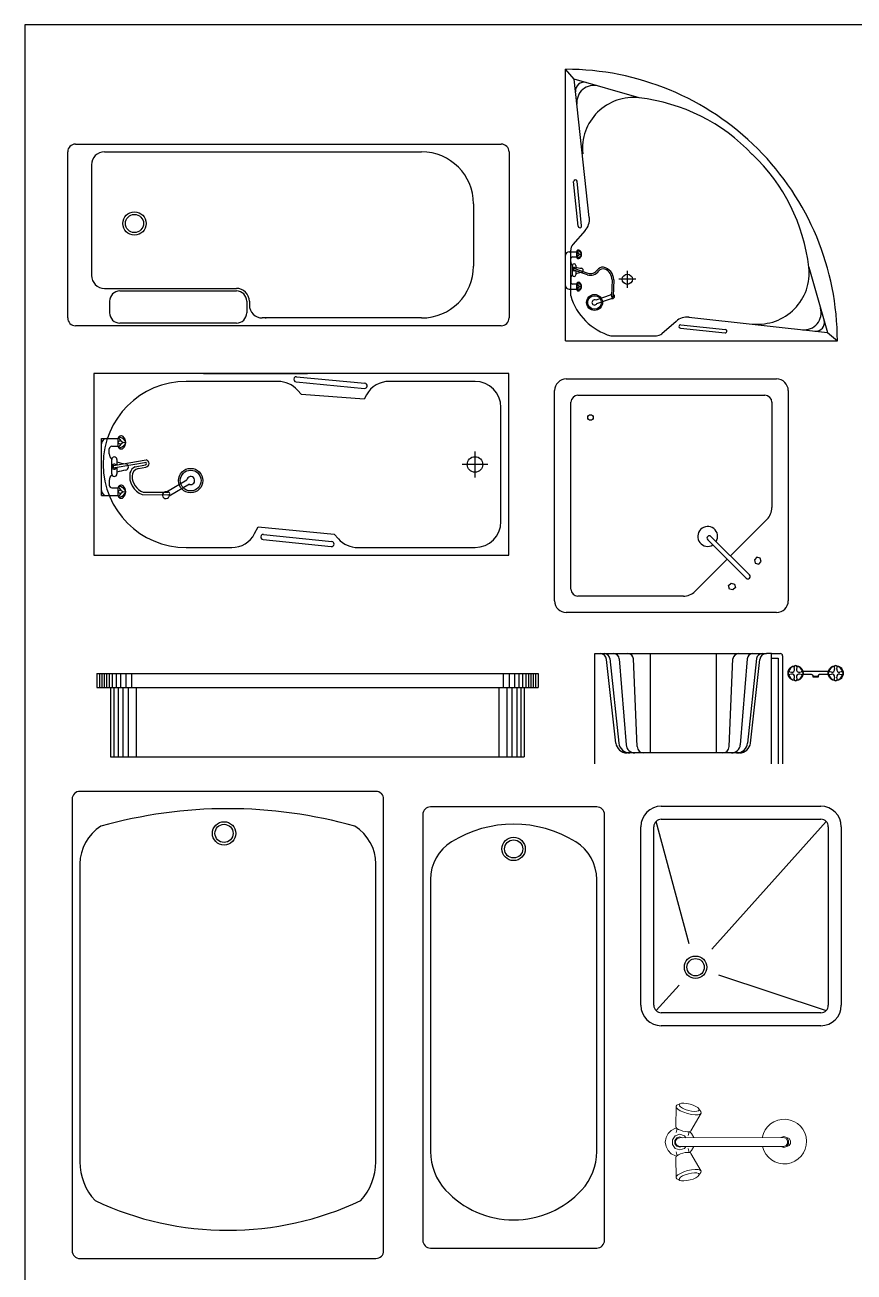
# Model space of a CAD drawing. Header units: millimetres. Extents: x 577 to 2337, y 236 to 943.
# Drawn here: x 778.76 to 781.954, y 706.871 to 711.677 of the extents above; entities that cross this region are included whole.
import ezdxf

# ---------------------------------------------------------------- set-up
doc = ezdxf.new("R2010")
doc.units = ezdxf.units.MM
doc.header["$LTSCALE"] = 0.01
doc.layers.add('06-Furn', color=4, linetype='Continuous')

# ---------------------------------------------------------------- blocks, each defined once
blk = doc.blocks.new('II')
at = {"layer": '06-Furn', "color": 142}
for p, q in [((734.1183, 652.7532), (735.1651, 652.7532)), ((734.1183, 652.7532), (734.1183, 651.7064)), ((734.2918, 652.7336), (734.4677, 652.7336)), ((734.5436, 652.6778), (734.4892, 652.7255)), ((734.5935, 652.662), (735.1271, 652.7206)), ((735.055, 652.4697), (735.1271, 652.7206)), ((735.1271, 652.7206), (735.1651, 652.7532)), ((734.1379, 652.5797), (734.1379, 652.4039)), ((734.1937, 652.3279), (734.146, 652.3823)), ((734.2096, 652.2781), (734.1509, 651.7445)), ((734.4019, 651.8165), (734.1509, 651.7445)), ((734.1509, 651.7445), (734.1183, 651.7064))]:
    blk.add_line(p, q, dxfattribs=at)
at = {"layer": '06-Furn', "color": 8}
for p, q in [((734.3179, 652.7532), (734.4619, 652.7532)), ((734.3179, 652.7401), (734.3179, 652.7117)), ((734.3376, 652.7271), (734.3376, 652.7117)), ((734.3581, 652.7336), (734.3441, 652.7336)), ((734.3726, 652.7274), (734.4089, 652.7274)), ((734.392, 652.7231), (734.3736, 652.67)), ((734.3969, 652.7188), (734.3798, 652.6679)), ((734.4234, 652.7336), (734.4357, 652.7336)), ((734.4422, 652.7271), (734.4422, 652.7117)), ((734.4619, 652.7401), (734.4619, 652.7117)), ((734.5604, 652.7046), (734.7321, 652.7224)), ((734.3365, 652.7117), (734.319, 652.7117)), ((734.3893, 652.7144), (734.3726, 652.7144)), ((734.4089, 652.7144), (734.3954, 652.7144)), ((734.4608, 652.7117), (734.4433, 652.7117)), ((734.5617, 652.6916), (734.7335, 652.7093)), ((734.2627, 652.6327), (734.2821, 652.577)), ((734.2945, 652.5813), (734.275, 652.637)), ((734.354, 652.5746), (734.2915, 652.5768)), ((734.354, 652.5681), (734.2913, 652.5702)), ((734.3558, 652.483), (734.3558, 652.5484)), ((734.3885, 652.5157), (734.3231, 652.5157)), ((734.167, 652.3112), (734.1492, 652.1394)), ((734.18, 652.3098), (734.1622, 652.138))]:
    blk.add_line(p, q, dxfattribs=at)
for centre, radius in [((734.2664, 652.642), 0.0308), ((734.2664, 652.642), 0.0262), ((734.3558, 652.5157), 0.0196)]:
    blk.add_circle(centre, radius, dxfattribs=at)
at = {"layer": '06-Furn', "color": 142}
for centre, radius, start, end in [((734.3558, 652.5157), 0.2271, 106.3661, 135), ((734.4677, 652.7009), 0.0327, 48.7737, 90), ((734.1175, 652.754), 1.0476, 315, 359.9577), ((734.3558, 652.5157), 0.2271, 135, 163.6339), ((734.5867, 652.727), 0.0654, 228.7737, 275.9101), ((734.86, 652.4922), 0.1963, 353.405, 95.9101), ((734.3474, 652.5515), 0.7123, 313.4415, 353.405), ((734.1707, 652.4039), 0.0327, 180, 221.2263), ((734.1445, 652.2848), 0.0654, 354.0899, 41.2263), ((734.1175, 652.754), 1.0476, 270.0423, 315), ((734.3793, 652.0115), 0.1963, 174.0899, 276.595), ((734.3201, 652.5241), 0.7123, 276.595, 316.5585)]:
    blk.add_arc(centre, radius, start, end, dxfattribs=at)
at = {"layer": '06-Furn', "color": 8}
for centre, radius, start, end in [((734.331, 652.7401), 0.0131, 90, 180), ((734.3441, 652.7271), 0.00654, 90, 180), ((734.3581, 652.714), 0.0196, 43.3739, 90), ((734.3726, 652.7209), 0.00654, 90, 270), ((734.3946, 652.7208), 0.00654, 57.6431, 221.9994), ((734.3944, 652.721), 0.00327, 319.5089, 139.5089), ((734.3946, 652.7208), 0.00654, 277.3008, 57.6431), ((734.4089, 652.7209), 0.00654, 270, 90), ((734.4234, 652.714), 0.0196, 90, 136.6261), ((734.4357, 652.7271), 0.00654, 0, 90), ((734.4488, 652.7401), 0.0131, 0, 90), ((734.7328, 652.7158), 0.00654, 275.9101, 95.9101), ((734.319, 652.7038), 0.00785, 90, 221.8103), ((734.3278, 652.7117), 0.0196, 221.8103, 318.1897), ((734.3338, 652.7107), 0.0196, 181.9191, 239.0007), ((734.3098, 652.6927), 0.0179, 4.0974, 75.7336), ((734.3278, 652.7006), 0.00785, 239.0007, 300.9993), ((734.3321, 652.7047), 0.00827, 121.8588, 186.4613), ((734.3439, 652.694), 0.0163, 99.2368, 179.9652), ((734.3249, 652.7059), 0.00649, 343.9995, 63.8469), ((734.3217, 652.7107), 0.0196, 300.9993, 358.0809), ((734.3365, 652.7038), 0.00785, 318.1897, 90), ((734.2502, 652.675), 0.1327, 7.5688, 17.242), ((734.3899, 652.6937), 0.00827, 188.3279, 351.6721), ((734.5296, 652.675), 0.1327, 162.758, 172.4312), ((734.4433, 652.7038), 0.00785, 90, 221.8103), ((734.4521, 652.7117), 0.0196, 221.8103, 318.1897), ((734.4341, 652.6927), 0.0179, 4.0974, 75.7336), ((734.4581, 652.7107), 0.0196, 181.9191, 239.0007), ((734.4521, 652.7006), 0.00785, 239.0007, 300.9993), ((734.4564, 652.7047), 0.00827, 121.8588, 186.4613), ((734.4682, 652.694), 0.0163, 99.2368, 179.9652), ((734.4492, 652.7059), 0.00649, 343.9995, 63.8469), ((734.446, 652.7107), 0.0196, 300.9993, 358.0809), ((734.4608, 652.7038), 0.00785, 318.1897, 90), ((734.561, 652.6981), 0.00654, 95.9101, 275.9101), ((735.0373, 652.6449), 0.0654, 343.9775, 96.2769), ((735.0822, 652.6828), 0.0327, 343.9775, 96.2769), ((734.2664, 652.642), 0.01, 330.0205, 248.4339), ((734.4108, 652.6575), 0.0393, 161.4277, 234.3602), ((734.4108, 652.6575), 0.0327, 161.4277, 234.3602), ((734.3765, 652.6096), 0.0196, 337.9185, 58.6466), ((734.3765, 652.6096), 0.0262, 356.0768, 54.3602), ((734.2902, 652.5736), 0.00884, 156.94, 336.6375), ((734.2902, 652.5736), 0.00346, 68.7651, 287.2377), ((734.2902, 652.5736), 0.00884, 19.7102, 61.5144), ((734.3541, 652.6176), 0.0495, 269.9715, 348.6411), ((734.3537, 652.6189), 0.0443, 270.4303, 337.9185), ((734.1735, 652.3105), 0.00654, 354.0899, 174.0899), ((734.1557, 652.1387), 0.00654, 174.0899, 354.0899), ((734.2266, 651.8343), 0.0654, 173.7231, 286.0225), ((734.1887, 651.7894), 0.0327, 173.7231, 286.0225)]:
    blk.add_arc(centre, radius, start, end, dxfattribs=at)
blk = doc.blocks.new('HH')
at = {"layer": '06-Furn', "color": 142}
for p, q in [((735.1433, 653.8213), (733.4433, 653.8213)), ((733.4433, 653.8213), (733.4433, 653.0765)), ((733.8925, 653.8213), (734.3181, 653.8213)), ((735.1433, 653.0765), (735.1433, 653.8213)), ((734.1984, 653.7894), (733.8216, 653.7894)), ((734.2944, 653.7351), (734.2779, 653.7537)), ((735.005, 653.7894), (734.6532, 653.7894)), ((734.5503, 653.7169), (734.2944, 653.7351)), ((734.5603, 653.7348), (734.5503, 653.7169)), ((735.1114, 653.2148), (735.1114, 653.683)), ((734.102, 653.1654), (734.1166, 653.1931)), ((734.1166, 653.1931), (734.4285, 653.1628)), ((734.4285, 653.1628), (734.4452, 653.1441)), ((733.8216, 653.1085), (734.0078, 653.1085)), ((734.5246, 653.1085), (735.005, 653.1085)), ((733.4433, 653.0765), (735.1433, 653.0765))]:
    blk.add_line(p, q, dxfattribs=at)
at = {"layer": '06-Furn', "color": 8}
for p, q in [((734.2741, 653.8085), (734.5537, 653.782)), ((734.2721, 653.7873), (734.5517, 653.7608)), ((733.4743, 653.5553), (733.4956, 653.5553)), ((733.4743, 653.3212), (733.4743, 653.5553)), ((733.4956, 653.5553), (733.5418, 653.5553)), ((733.5418, 653.5536), (733.5418, 653.5251)), ((733.5062, 653.4928), (733.5062, 653.5127)), ((733.5168, 653.5234), (733.5418, 653.5234)), ((735.005, 653.3957), (735.005, 653.5021)), ((733.5162, 653.4101), (733.5162, 653.4692)), ((733.5241, 653.445), (733.6573, 653.4676)), ((733.5297, 653.4359), (733.659, 653.4579)), ((733.5375, 653.4692), (733.5375, 653.4472)), ((733.6126, 653.4396), (733.6547, 653.4476)), ((733.6259, 653.433), (733.6564, 653.4384)), ((735.0582, 653.4489), (734.9518, 653.4489)), ((733.5375, 653.4372), (733.5375, 653.4101)), ((733.5062, 653.3838), (733.5062, 653.3638)), ((733.5168, 653.3532), (733.5418, 653.3532)), ((733.5418, 653.3515), (733.5418, 653.3229)), ((733.6452, 653.3352), (733.7469, 653.335)), ((733.7412, 653.3373), (733.8239, 653.3858)), ((733.8347, 653.3675), (733.752, 653.319)), ((733.4743, 653.3212), (733.4956, 653.3212)), ((733.4956, 653.3212), (733.5418, 653.3212)), ((733.6412, 653.3254), (733.7468, 653.3244)), ((734.1363, 653.1412), (734.4156, 653.1123)), ((734.1385, 653.1624), (734.4178, 653.1335))]:
    blk.add_line(p, q, dxfattribs=at)
for centre, radius in [((735.005, 653.4489), 0.0319), ((733.8399, 653.3829), 0.05), ((733.8399, 653.3829), 0.0426)]:
    blk.add_circle(centre, radius, dxfattribs=at)
for centre, radius, start, end in [((734.2731, 653.7979), 0.0106, 84.5751, 264.5751), ((734.5527, 653.7714), 0.0106, 264.5751, 84.5751), ((733.4956, 653.534), 0.0213, 90, 180), ((733.5546, 653.5536), 0.0128, 48.1897, 180), ((733.5513, 653.5347), 0.0105, 73.9995, 153.8469), ((733.5706, 653.5656), 0.0265, 189.2368, 269.9652), ((733.5434, 653.5295), 0.0319, 30.9993, 88.0809), ((733.5418, 653.5393), 0.0319, 311.8103, 48.1897), ((733.5598, 653.5393), 0.0128, 329.0007, 30.9993), ((733.5168, 653.5127), 0.0106, 90, 180), ((733.5381, 653.4928), 0.0319, 180, 226.6261), ((733.5532, 653.5464), 0.0134, 211.8588, 276.4613), ((733.5546, 653.5251), 0.0128, 180, 311.8103), ((733.5726, 653.5101), 0.0291, 94.0974, 165.7336), ((733.5434, 653.5492), 0.0319, 271.9191, 329.0007), ((733.5268, 653.4692), 0.0106, 0, 180), ((733.527, 653.4402), 0.0106, 39.0816, 203.4379), ((733.5269, 653.4404), 0.00532, 121.5722, 301.5722), ((733.6015, 653.6654), 0.2158, 252.758, 262.4312), ((733.5711, 653.4382), 0.0134, 278.3279, 81.6721), ((733.6316, 653.4015), 0.0426, 116.475, 162.7703), ((733.6537, 653.4529), 0.00532, 280.7666, 76.2155), ((733.6549, 653.4531), 0.0147, 275.8135, 80.7894), ((733.5381, 653.3838), 0.0319, 133.3739, 180), ((733.5268, 653.4101), 0.0106, 180, 0), ((733.527, 653.4402), 0.0106, 203.4379, 343.7802), ((733.6015, 653.2111), 0.2158, 97.5688, 107.242), ((733.6703, 653.4005), 0.0805, 170.2061, 248.8756), ((733.6316, 653.4015), 0.0319, 100.2005, 180.9287), ((733.6716, 653.4022), 0.072, 180.9287, 248.4169), ((733.8399, 653.3829), 0.0163, 251.1922, 169.6056), ((733.4956, 653.3425), 0.0213, 180, 270), ((733.5168, 653.3638), 0.0106, 180, 270), ((733.5546, 653.3515), 0.0128, 48.1897, 180), ((733.5513, 653.3326), 0.0105, 73.9995, 153.8469), ((733.5532, 653.3443), 0.0134, 211.8588, 276.4613), ((733.5434, 653.3273), 0.0319, 30.9993, 88.0809), ((733.5706, 653.3635), 0.0265, 189.2368, 269.9652), ((733.5726, 653.308), 0.0291, 94.0974, 165.7336), ((733.5418, 653.3372), 0.0319, 311.8103, 48.1897), ((733.5598, 653.3372), 0.0128, 329.0007, 30.9993), ((733.7382, 653.3232), 0.0144, 78.1117, 342.6861), ((733.7487, 653.3297), 0.00563, 250.6373, 109.1099), ((733.5546, 653.3229), 0.0128, 180, 311.8103), ((733.5434, 653.3471), 0.0319, 271.9191, 329.0007), ((734.1374, 653.1518), 0.0106, 84.0899, 264.0899), ((734.4167, 653.1229), 0.0106, 264.0899, 84.0899)]:
    blk.add_arc(centre, radius, start, end, dxfattribs=at)
at = {"layer": '06-Furn', "color": 142}
for centre, radius, start, end in [((733.8216, 653.4489), 0.3405, 90, 270), ((734.1984, 653.683), 0.1064, 41.6732, 90), ((734.6532, 653.683), 0.1064, 90, 150.8678), ((735.005, 653.683), 0.1064, 0, 90), ((735.005, 653.2148), 0.1064, 270, 0), ((734.0078, 653.2148), 0.1064, 270, 332.2951), ((734.5246, 653.2148), 0.1064, 221.6732, 270)]:
    blk.add_arc(centre, radius, start, end, dxfattribs=at)
blk = doc.blocks.new('doo2')
at = {"layer": '06-Furn', "color": 142, "xscale": 0.9399160930821027, "yscale": 0.9399160930821027, "zscale": 0.9399160930821027}
blk.add_blockref('HH', (44.1986, 39.2394), dxfattribs=at)
blk = doc.blocks.new('vaan')
at = {"layer": '06-Furn', "color": 8}
for p, q in [((735.7404, 633.9268), (735.7404, 634.3518)), ((735.7404, 634.3518), (735.7601, 634.3518)), ((735.7601, 634.3518), (736.4007, 634.3518)), ((735.8212, 634.0072), (735.7854, 634.3292)), ((736.3396, 634.0072), (736.3754, 634.3292)), ((736.4204, 634.3518), (736.4007, 634.3518)), ((736.4204, 634.3518), (736.4544, 634.3518)), ((736.4204, 633.9268), (736.4204, 634.3518)), ((736.4204, 634.3348), (736.4459, 634.3348)), ((736.4459, 634.3348), (736.4459, 633.9268)), ((736.4629, 634.3433), (736.4629, 633.9268)), ((736.4914, 634.2822), (736.4973, 634.2807)), ((736.4973, 634.2725), (736.4914, 634.271)), ((736.509, 634.2925), (736.5075, 634.2983)), ((736.5187, 634.2983), (736.5172, 634.2925)), ((736.529, 634.2807), (736.5349, 634.2822)), ((736.5349, 634.271), (736.529, 634.2725)), ((736.6393, 634.2824), (736.5415, 634.2824)), ((736.5749, 634.2708), (736.5415, 634.2708)), ((736.5807, 634.2611), (736.5807, 634.265)), ((736.5807, 634.265), (736.6001, 634.265)), ((736.6001, 634.265), (736.6001, 634.2611)), ((736.6393, 634.2708), (736.6059, 634.2708)), ((736.6518, 634.2807), (736.6459, 634.2822)), ((736.6459, 634.271), (736.6518, 634.2725)), ((736.6621, 634.2983), (736.6636, 634.2925)), ((736.6718, 634.2925), (736.6733, 634.2983)), ((736.6894, 634.2822), (736.6835, 634.2807)), ((736.6835, 634.2725), (736.6894, 634.271)), ((736.5075, 634.2549), (736.509, 634.2607)), ((736.5172, 634.2607), (736.5187, 634.2549)), ((736.6001, 634.2611), (736.5807, 634.2611)), ((736.6636, 634.2607), (736.6621, 634.2549)), ((736.6733, 634.2549), (736.6718, 634.2607)), ((736.2974, 633.9693), (735.8634, 633.9693))]:
    blk.add_line(p, q, dxfattribs=at)
at = {"layer": '06-Furn', "color": 9}
for p, q in [((735.7978, 634.3328), (735.8322, 634.0074)), ((735.8342, 634.3323), (735.8604, 634.0007)), ((735.9031, 633.9938), (735.8887, 634.3315)), ((735.9529, 634.3518), (735.9529, 633.9693)), ((736.2079, 634.3518), (736.2079, 633.9693)), ((736.2577, 633.9938), (736.2721, 634.3315)), ((736.3266, 634.3323), (736.3004, 634.0007)), ((736.3629, 634.3328), (736.3286, 634.0074))]:
    blk.add_line(p, q, dxfattribs=at)
at = {"layer": '06-Furn', "color": 8}
for centre in [(736.5131, 634.2766), (736.6677, 634.2766)]:
    blk.add_circle(centre, 0.029, dxfattribs=at)
for centre, radius, start, end in [((735.7601, 634.3263), 0.0255, 6.3402, 90), ((736.4007, 634.3263), 0.0255, 90, 173.6598), ((736.4544, 634.3433), 0.0085, 0, 90), ((736.4899, 634.2766), 0.0058, 75.5225, 284.4775), ((736.5131, 634.2766), 0.027, 99.8968, 170.1032), ((736.5131, 634.2766), 0.027, 189.8968, 260.1032), ((736.4997, 634.2901), 0.00966, 255.5225, 14.4775), ((736.4997, 634.2632), 0.00966, 345.5225, 104.4775), ((736.5131, 634.2998), 0.0058, 345.5225, 194.4775), ((736.5266, 634.2901), 0.00966, 165.5225, 284.4775), ((736.5266, 634.2632), 0.00966, 75.5225, 194.4775), ((736.5131, 634.2766), 0.027, 9.8968, 80.1032), ((736.5131, 634.2766), 0.027, 279.8968, 350.1032), ((736.5363, 634.2766), 0.0058, 255.5225, 104.4775), ((736.5749, 634.2631), 0.00773, 14.4775, 90), ((736.6059, 634.2631), 0.00773, 90, 165.5225), ((736.6445, 634.2766), 0.0058, 75.5225, 284.4775), ((736.6677, 634.2766), 0.027, 99.8968, 170.1032), ((736.6677, 634.2766), 0.027, 189.8968, 260.1032), ((736.6542, 634.2901), 0.00966, 255.5225, 14.4775), ((736.6542, 634.2632), 0.00966, 345.5225, 104.4775), ((736.6677, 634.2998), 0.0058, 345.5225, 194.4775), ((736.6811, 634.2901), 0.00966, 165.5225, 284.4775), ((736.6811, 634.2632), 0.00966, 75.5225, 194.4775), ((736.6677, 634.2766), 0.027, 9.8968, 80.1032), ((736.6677, 634.2766), 0.027, 279.8968, 350.1032), ((736.6909, 634.2766), 0.0058, 255.5225, 104.4775), ((736.5131, 634.2534), 0.0058, 165.5225, 14.4775), ((736.6677, 634.2534), 0.0058, 165.5225, 14.4775), ((735.8634, 634.0118), 0.0425, 186.3402, 270), ((736.2974, 634.0118), 0.0425, 270, 353.6598)]:
    blk.add_arc(centre, radius, start, end, dxfattribs=at)
at = {"layer": '06-Furn', "color": 9}
for centre, radius, start, end in [((735.7767, 634.3306), 0.0212, 6.0305, 90), ((735.813, 634.3306), 0.0212, 4.5118, 90), ((735.8675, 634.3306), 0.0212, 2.4348, 90), ((736.2933, 634.3306), 0.0212, 90, 177.5652), ((736.3477, 634.3306), 0.0212, 90, 175.4882), ((736.3841, 634.3306), 0.0212, 90, 173.9695), ((735.8745, 634.0118), 0.0425, 186.0305, 270), ((735.8943, 634.0033), 0.034, 184.5118, 270), ((735.9285, 633.9948), 0.0255, 182.4348, 270), ((736.2322, 633.9948), 0.0255, 270, 357.5652), ((736.2665, 634.0033), 0.034, 270, 355.4882), ((736.2863, 634.0118), 0.0425, 270, 353.9695)]:
    blk.add_arc(centre, radius, start, end, dxfattribs=at)
blk = doc.blocks.new('vaaaan')
at = {"layer": '06-Furn', "color": 8, "linetype": 'Continuous'}
for p, q in [((733.5821, 633.5007), (735.2821, 633.5007)), ((733.5821, 633.5007), (733.5821, 633.4473)), ((735.2821, 633.5007), (735.2821, 633.4473)), ((733.5821, 633.4473), (735.2821, 633.4473)), ((733.6355, 633.4473), (733.6355, 633.1803)), ((735.2287, 633.4473), (735.2287, 633.1803)), ((733.6355, 633.1803), (735.2287, 633.1803))]:
    blk.add_line(p, q, dxfattribs=at)
at = {"layer": '06-Furn', "color": 9, "linetype": 'Continuous'}
for p, q in [((733.5919, 633.5007), (733.5919, 633.4473)), ((733.601, 633.5007), (733.601, 633.4473)), ((733.6101, 633.5007), (733.6101, 633.4473)), ((733.6192, 633.5007), (733.6192, 633.4473)), ((733.6292, 633.5007), (733.6292, 633.4473)), ((733.6419, 633.5007), (733.6419, 633.4473)), ((733.6564, 633.5007), (733.6564, 633.4473)), ((733.6737, 633.5007), (733.6737, 633.4473)), ((733.6937, 633.5007), (733.6937, 633.4473)), ((733.7164, 633.5007), (733.7164, 633.4473)), ((735.1478, 633.5007), (735.1478, 633.4473)), ((735.1705, 633.5007), (735.1705, 633.4473)), ((735.1905, 633.5007), (735.1905, 633.4473)), ((735.2078, 633.5007), (735.2078, 633.4473)), ((735.2224, 633.5007), (735.2224, 633.4473)), ((735.2351, 633.5007), (735.2351, 633.4473)), ((735.2451, 633.5007), (735.2451, 633.4473)), ((735.2542, 633.5007), (735.2542, 633.4473)), ((735.2633, 633.5007), (735.2633, 633.4473)), ((735.2724, 633.5007), (735.2724, 633.4473)), ((733.6483, 633.4473), (733.6483, 633.1803)), ((733.664, 633.4473), (733.664, 633.1803)), ((733.6829, 633.4473), (733.6829, 633.1803)), ((733.7032, 633.4473), (733.7032, 633.1803)), ((733.7332, 633.4473), (733.7332, 633.1803)), ((735.131, 633.4473), (735.131, 633.1803)), ((735.161, 633.4473), (735.161, 633.1803)), ((735.1813, 633.4473), (735.1813, 633.1803)), ((735.2003, 633.4473), (735.2003, 633.1803)), ((735.2159, 633.4473), (735.2159, 633.1803))]:
    blk.add_line(p, q, dxfattribs=at)
blk = doc.blocks.new('rtr')
at = {"layer": '06-Furn', "color": 142}
for p, q in [((542.5992, 664.3567), (542.5992, 665.1667)), ((542.6442, 665.2117), (543.4542, 665.2117)), ((543.4992, 665.1667), (543.4992, 664.3567)), ((542.6622, 664.4017), (542.6622, 665.1217)), ((542.6892, 665.1487), (543.4092, 665.1487)), ((543.4362, 665.1217), (543.4362, 664.7158)), ((543.4178, 664.6712), (543.2765, 664.53)), ((543.2638, 664.5173), (543.1397, 664.3931)), ((543.0951, 664.3747), (542.6892, 664.3747)), ((543.4542, 664.3117), (542.6442, 664.3117))]:
    blk.add_line(p, q, dxfattribs=at)
at = {"layer": '06-Furn', "color": 8}
for p, q in [((543.3372, 664.4439), (543.1889, 664.5922)), ((543.3499, 664.4566), (543.2016, 664.6049)), ((543.3785, 664.5245), (543.3689, 664.5149)), ((543.3689, 664.5149), (543.3724, 664.5018)), ((543.3724, 664.5018), (543.3855, 664.4983)), ((543.3915, 664.521), (543.3785, 664.5245)), ((543.3855, 664.4983), (543.395, 664.5079)), ((543.395, 664.5079), (543.3915, 664.521)), ((543.2693, 664.4153), (543.2788, 664.4249)), ((543.2728, 664.4022), (543.2693, 664.4153)), ((543.2859, 664.3987), (543.2728, 664.4022)), ((543.2788, 664.4249), (543.2919, 664.4214)), ((543.2954, 664.4083), (543.2859, 664.3987)), ((543.2919, 664.4214), (543.2954, 664.4083))]:
    blk.add_line(p, q, dxfattribs=at)
blk.add_circle((542.7373, 665.0632), 0.0107, dxfattribs=at)
at = {"layer": '06-Furn', "color": 142}
for centre, radius, start, end in [((542.6442, 665.1667), 0.045, 90, 180), ((543.4542, 665.1667), 0.045, 0, 90), ((542.6892, 665.1217), 0.027, 90, 180), ((543.4092, 665.1217), 0.027, 0, 90), ((543.3732, 664.7158), 0.063, 315, 0), ((542.6892, 664.4017), 0.027, 180, 270), ((542.6442, 664.3567), 0.045, 180, 270), ((543.0951, 664.4377), 0.063, 270, 315), ((543.4542, 664.3567), 0.045, 270, 0)]:
    blk.add_arc(centre, radius, start, end, dxfattribs=at)
at = {"layer": '06-Furn', "color": 8}
for centre, radius, start, end in [((543.1889, 664.6049), 0.0383, 328.6059, 301.3941), ((543.1952, 664.5985), 0.009, 45, 225), ((543.3435, 664.4502), 0.009, 225, 45)]:
    blk.add_arc(centre, radius, start, end, dxfattribs=at)
blk = doc.blocks.new('yip')
at = {"layer": '06-Furn', "color": 142}
for p, q in [((541.2476, 660.112), (541.2476, 660.752)), ((541.2776, 660.782), (542.9176, 660.782)), ((541.3893, 660.752), (542.6109, 660.752)), ((542.9476, 660.752), (542.9476, 660.112)), ((541.3393, 660.702), (541.3393, 660.276)), ((542.8109, 660.552), (542.8109, 660.312)), ((541.3893, 660.226), (541.8973, 660.226)), ((541.9473, 660.176), (541.9473, 660.162)), ((542.9176, 660.082), (541.2776, 660.082)), ((542.6109, 660.112), (541.9973, 660.112))]:
    blk.add_line(p, q, dxfattribs=at)
at = {"layer": '06-Furn', "color": 8}
for p, q in [((541.4489, 660.216), (541.8973, 660.216)), ((541.4089, 660.176), (541.4089, 660.132)), ((541.9373, 660.176), (541.9373, 660.132)), ((541.8973, 660.092), (541.4489, 660.092))]:
    blk.add_line(p, q, dxfattribs=at)
for radius in [0.045, 0.035]:
    blk.add_circle((541.5048, 660.476), radius, dxfattribs=at)
at = {"layer": '06-Furn', "color": 142}
for centre, radius, start, end in [((541.2776, 660.752), 0.03, 90, 180), ((541.3893, 660.702), 0.05, 90, 180), ((542.6109, 660.552), 0.2, 0, 90), ((542.9176, 660.752), 0.03, 0, 90), ((542.6109, 660.312), 0.2, 270, 0), ((541.3893, 660.276), 0.05, 180, 270), ((541.8973, 660.176), 0.05, 0, 90), ((541.9973, 660.162), 0.05, 180, 270), ((541.2776, 660.112), 0.03, 180, 270), ((542.0127, 660.142), 0.03, 261.266, 270), ((542.9176, 660.112), 0.03, 270, 0)]:
    blk.add_arc(centre, radius, start, end, dxfattribs=at)
at = {"layer": '06-Furn', "color": 8}
for centre, start, end in [((541.4489, 660.176), 90, 180), ((541.8973, 660.176), 0, 90), ((541.4489, 660.132), 180, 270), ((541.8973, 660.132), 270, 0)]:
    blk.add_arc(centre, 0.04, start, end, dxfattribs=at)
blk = doc.blocks.new('bath')
at = {"layer": '06-Furn', "color": 142}
for p, q in [((807.028, 747.0651), (807.6424, 747.0651)), ((807.028, 747.0151), (807.6424, 747.0151)), ((806.9492, 746.2983), (806.9492, 746.9863)), ((806.9992, 746.2983), (806.9992, 746.9863)), ((807.6712, 746.9863), (807.6712, 746.2983)), ((807.7212, 746.9863), (807.7212, 746.2983)), ((807.6424, 746.2695), (807.028, 746.2695)), ((807.6424, 746.2195), (807.028, 746.2195))]:
    blk.add_line(p, q, dxfattribs=at)
at = {"layer": '06-Furn', "color": 9}
for p, q in [((807.1355, 746.5348), (807.0076, 747.0066)), ((807.2221, 746.5142), (807.6627, 747.0066)), ((807.2484, 746.4154), (807.6627, 746.2779)), ((807.0076, 746.2779), (807.097, 746.3759))]:
    blk.add_line(p, q, dxfattribs=at)
at = {"layer": '06-Furn', "color": 8}
for radius in [0.0432, 0.0336]:
    blk.add_circle((807.1599, 746.4448), radius, dxfattribs=at)
at = {"layer": '06-Furn', "color": 142}
for centre, radius, start, end in [((807.028, 746.9863), 0.0788, 90, 180), ((807.6424, 746.9863), 0.0788, 0, 90), ((807.028, 746.9863), 0.0288, 90, 180), ((807.6424, 746.9863), 0.0288, 0, 90), ((807.028, 746.2983), 0.0788, 180, 270), ((807.028, 746.2983), 0.0288, 180, 270), ((807.6424, 746.2983), 0.0788, 270, 0), ((807.6424, 746.2983), 0.0288, 270, 0)]:
    blk.add_arc(centre, radius, start, end, dxfattribs=at)
blk = doc.blocks.new('van')
at = {"layer": '06-Furn', "color": 142}
for p, q in [((807.6477, 746.0597), (806.0077, 746.0597)), ((805.9777, 746.0297), (805.9777, 745.3897)), ((807.3984, 746.0297), (806.3501, 746.0297)), ((807.6777, 745.3897), (807.6777, 746.0297)), ((806.3501, 745.3897), (807.3984, 745.3897)), ((806.0077, 745.3597), (807.6477, 745.3597))]:
    blk.add_line(p, q, dxfattribs=at)
for radius in [0.045, 0.035]:
    blk.add_circle((807.5158, 745.7097), radius, dxfattribs=at)
for centre, radius, start, end in [((806.0077, 746.0297), 0.03, 90, 180), ((807.6477, 746.0297), 0.03, 0, 90), ((806.3501, 745.8097), 0.22, 90, 132.6578), ((807.3984, 745.8597), 0.17, 31.6968, 90), ((806.4422, 745.7097), 0.356, 132.6578, 227.3422), ((807.1555, 745.7097), 0.4555, 328.3032, 31.6968), ((807.3984, 745.5597), 0.17, 270, 328.3032), ((806.3501, 745.6097), 0.22, 227.3422, 270), ((806.0077, 745.3897), 0.03, 180, 270), ((807.6477, 745.3897), 0.03, 270, 0)]:
    blk.add_arc(centre, radius, start, end, dxfattribs=at)
blk = doc.blocks.new('jakoozi')
at = {"layer": '06-Furn', "color": 142}
for p, q in [((756.8072, 521.8628), (755.0672, 521.8628)), ((755.0372, 521.8328), (755.0372, 520.6928)), ((756.4648, 521.8328), (755.3165, 521.8328)), ((756.8372, 520.6928), (756.8372, 521.8328)), ((755.0672, 520.6628), (756.8072, 520.6628)), ((755.3165, 520.6928), (756.4648, 520.6928))]:
    blk.add_line(p, q, dxfattribs=at)
at = {"layer": '06-Furn', "color": 8}
for radius in [0.045, 0.035]:
    blk.add_circle((755.1991, 521.2481), radius, dxfattribs=at)
at = {"layer": '06-Furn', "color": 142}
for centre, radius, start, end in [((755.0672, 521.8328), 0.03, 90, 180), ((756.8072, 521.8328), 0.03, 0, 90), ((755.3165, 521.6628), 0.17, 90, 148.3032), ((756.4648, 521.6128), 0.22, 47.3422, 90), ((755.5301, 521.2628), 1.1986, 334.7228, 25.2772), ((756.9, 521.2628), 1.7961, 164.1907, 195.8093), ((755.3165, 520.8628), 0.17, 211.6968, 270), ((756.4648, 520.9128), 0.22, 270, 312.6578), ((755.0672, 520.6928), 0.03, 180, 270), ((756.8072, 520.6928), 0.03, 270, 0)]:
    blk.add_arc(centre, radius, start, end, dxfattribs=at)
blk = doc.blocks.new('doosh')
at = {"color": 142, "lineweight": 18, "true_color": 0x009cc8}
for p, q in [((781.2677, 707.4312), (781.2681, 707.5099)), ((781.2717, 707.5139), (781.2681, 707.5099)), ((781.2681, 707.5099), (781.2692, 707.5047)), ((781.2692, 707.5047), (781.2749, 707.4987)), ((781.2717, 707.5139), (781.2831, 707.5197)), ((781.2831, 707.5197), (781.2802, 707.5165)), ((781.2802, 707.5165), (781.2811, 707.5123)), ((781.2811, 707.5123), (781.2857, 707.5075)), ((781.2894, 707.5216), (781.2831, 707.5197)), ((781.2857, 707.5075), (781.2935, 707.5026)), ((781.2987, 707.5219), (781.2894, 707.5216)), ((781.3099, 707.5207), (781.2987, 707.5219)), ((781.322, 707.5181), (781.3099, 707.5207)), ((781.3338, 707.5143), (781.322, 707.5181)), ((781.3441, 707.5097), (781.3338, 707.5143)), ((781.352, 707.5048), (781.3441, 707.5097)), ((781.3566, 707.5), (781.352, 707.5048)), ((781.2749, 707.4987), (781.2847, 707.4925)), ((781.2847, 707.4925), (781.2976, 707.4868)), ((781.2935, 707.5026), (781.3038, 707.498)), ((781.2976, 707.4868), (781.3124, 707.482)), ((781.3038, 707.498), (781.3156, 707.4942)), ((781.3124, 707.482), (781.3275, 707.4788)), ((781.3156, 707.4942), (781.3277, 707.4916)), ((781.3257, 707.4157), (781.3647, 707.484)), ((781.3275, 707.4788), (781.3415, 707.4773)), ((781.3277, 707.4916), (781.3389, 707.4904)), ((781.3389, 707.4904), (781.3482, 707.4908)), ((781.3415, 707.4773), (781.3531, 707.4777)), ((781.3482, 707.4908), (781.3546, 707.4926)), ((781.3531, 707.4777), (781.3611, 707.4801)), ((781.3546, 707.4926), (781.3575, 707.4958)), ((781.3635, 707.4893), (781.3566, 707.5)), ((781.3575, 707.4958), (781.3566, 707.5)), ((781.3611, 707.4801), (781.3647, 707.484)), ((781.3647, 707.484), (781.3635, 707.4893)), ((781.25, 707.4173), (781.2376, 707.4049)), ((781.2656, 707.4253), (781.25, 707.4173)), ((781.2703, 707.426), (781.2656, 707.4253)), ((781.2677, 707.4312), (781.2684, 707.4281)), ((781.2681, 707.4094), (781.2721, 707.4243)), ((781.2684, 707.4281), (781.2718, 707.4245)), ((781.2718, 707.4245), (781.2777, 707.4208)), ((781.2777, 707.4208), (781.2854, 707.4174)), ((781.2854, 707.4174), (781.2943, 707.4145)), ((781.2943, 707.4145), (781.3033, 707.4126)), ((781.3033, 707.4126), (781.3118, 707.4117)), ((781.3118, 707.4117), (781.3187, 707.4119)), ((781.3144, 707.3971), (781.3184, 707.4119)), ((781.3187, 707.4119), (781.3235, 707.4133)), ((781.3282, 707.405), (781.3206, 707.4125)), ((781.3235, 707.4133), (781.3257, 707.4157)), ((781.2296, 707.3893), (781.2269, 707.372)), ((781.2269, 707.372), (781.2296, 707.3547)), ((781.2376, 707.4049), (781.2296, 707.3893)), ((781.2653, 707.3963), (781.2544, 707.3813)), ((781.2544, 707.3813), (781.2544, 707.3628)), ((781.2544, 707.3628), (781.2653, 707.3478)), ((781.2711, 707.3882), (781.2639, 707.3782)), ((781.2639, 707.3782), (781.2639, 707.3659)), ((781.2639, 707.3659), (781.2711, 707.3559)), ((781.2829, 707.402), (781.2653, 707.3963)), ((781.2667, 707.3773), (781.2729, 707.3858)), ((781.2667, 707.3668), (781.2667, 707.3773)), ((781.2729, 707.3583), (781.2667, 707.3668)), ((781.2829, 707.392), (781.2711, 707.3882)), ((781.2729, 707.3858), (781.2829, 707.389)), ((781.3005, 707.3963), (781.2829, 707.402)), ((781.2921, 707.389), (781.2829, 707.392)), ((781.2829, 707.389), (781.6831, 707.3891)), ((781.3058, 707.389), (781.3005, 707.3963)), ((781.3362, 707.3893), (781.3282, 707.405)), ((781.3362, 707.389), (781.3362, 707.3893)), ((781.6716, 707.3891), (781.6831, 707.3931)), ((781.6831, 707.3931), (781.6945, 707.3891)), ((781.6831, 707.3891), (781.6924, 707.3858)), ((781.6924, 707.3858), (781.6981, 707.3773)), ((781.6981, 707.3668), (781.6924, 707.3583)), ((781.6945, 707.3891), (781.7034, 707.3858)), ((781.6945, 707.3891), (781.7016, 707.3786)), ((781.7016, 707.3656), (781.6945, 707.3551)), ((781.6981, 707.3773), (781.6981, 707.3668)), ((781.7016, 707.3786), (781.7016, 707.3656)), ((781.7034, 707.3858), (781.7091, 707.3773)), ((781.7091, 707.3668), (781.7034, 707.3583)), ((781.7091, 707.3773), (781.7091, 707.3668)), ((781.2296, 707.3547), (781.2376, 707.3391)), ((781.2376, 707.3391), (781.25, 707.3267)), ((781.25, 707.3267), (781.2656, 707.3188)), ((781.2653, 707.3478), (781.2829, 707.342)), ((781.2656, 707.3188), (781.2703, 707.318)), ((781.2684, 707.316), (781.2677, 707.3128)), ((781.2677, 707.3128), (781.2681, 707.2342)), ((781.2681, 707.3347), (781.2721, 707.3197)), ((781.2718, 707.3196), (781.2684, 707.316)), ((781.2711, 707.3559), (781.2829, 707.352)), ((781.2777, 707.3233), (781.2718, 707.3196)), ((781.2829, 707.355), (781.2729, 707.3583)), ((781.2854, 707.3267), (781.2777, 707.3233)), ((781.6831, 707.3551), (781.2829, 707.355)), ((781.2829, 707.352), (781.2921, 707.355)), ((781.2829, 707.342), (781.3005, 707.3478)), ((781.2943, 707.3295), (781.2854, 707.3267)), ((781.3034, 707.3315), (781.2943, 707.3295)), ((781.3005, 707.3478), (781.3058, 707.355)), ((781.3118, 707.3324), (781.3034, 707.3315)), ((781.3187, 707.3321), (781.3118, 707.3324)), ((781.3144, 707.347), (781.3184, 707.3321)), ((781.3235, 707.3307), (781.3187, 707.3321)), ((781.3207, 707.3316), (781.3282, 707.3391)), ((781.3257, 707.3284), (781.3235, 707.3307)), ((781.3257, 707.3284), (781.3647, 707.26)), ((781.3282, 707.3391), (781.3362, 707.3547)), ((781.3362, 707.3547), (781.3362, 707.355)), ((781.6831, 707.3511), (781.6716, 707.3551)), ((781.6924, 707.3583), (781.6831, 707.3551)), ((781.6945, 707.3551), (781.6831, 707.3511)), ((781.6945, 707.3551), (781.7034, 707.3583)), ((781.3275, 707.2653), (781.3124, 707.262)), ((781.3415, 707.2668), (781.3275, 707.2653)), ((781.3531, 707.2663), (781.3415, 707.2668)), ((781.3611, 707.264), (781.3531, 707.2663)), ((781.3647, 707.26), (781.3611, 707.264)), ((781.2692, 707.2394), (781.2681, 707.2342)), ((781.2681, 707.2342), (781.2717, 707.2302)), ((781.275, 707.2454), (781.2692, 707.2394)), ((781.2717, 707.2302), (781.2831, 707.2244)), ((781.2848, 707.2516), (781.275, 707.2454)), ((781.2811, 707.2318), (781.2802, 707.2276)), ((781.2802, 707.2276), (781.2831, 707.2244)), ((781.2857, 707.2366), (781.2811, 707.2318)), ((781.2831, 707.2244), (781.2895, 707.2225)), ((781.2977, 707.2573), (781.2848, 707.2516)), ((781.2935, 707.2415), (781.2857, 707.2366)), ((781.2895, 707.2225), (781.2987, 707.2222)), ((781.3039, 707.2461), (781.2935, 707.2415)), ((781.3124, 707.262), (781.2977, 707.2573)), ((781.2987, 707.2222), (781.31, 707.2234)), ((781.3156, 707.2499), (781.3039, 707.2461)), ((781.31, 707.2234), (781.322, 707.226)), ((781.3277, 707.2525), (781.3156, 707.2499)), ((781.322, 707.226), (781.3338, 707.2298)), ((781.339, 707.2537), (781.3277, 707.2525)), ((781.3338, 707.2298), (781.3441, 707.2343)), ((781.3482, 707.2533), (781.339, 707.2537)), ((781.3441, 707.2343), (781.352, 707.2393)), ((781.3546, 707.2515), (781.3482, 707.2533)), ((781.352, 707.2393), (781.3566, 707.2441)), ((781.3575, 707.2483), (781.3546, 707.2515)), ((781.3636, 707.2548), (781.3566, 707.2441)), ((781.3566, 707.2441), (781.3575, 707.2483)), ((781.3636, 707.2548), (781.3647, 707.26))]:
    blk.add_line(p, q, dxfattribs=at)
blk.add_arc((781.685, 707.3741), 0.086, 192.8086, 170.0044, dxfattribs=at)

msp = doc.modelspace()

# ---------------------------------------------------------------- linework, layer by layer
at = {"layer": '06-Furn', "color": 5}
msp.add_lwpolyline([(784.2068, 703.8895), (784.2068, 711.677), (778.7603, 711.677), (778.7603, 703.8895)], close=True, dxfattribs=at)

# ---------------------------------------------------------------- block references
at = {"layer": '06-Furn', "color": 241, "rotation": 90}
msp.add_blockref('II', (1433.5962, -23.6589), dxfattribs=at)
at = {"layer": '06-Furn'}
for name, p in [('yip', (237.6773, 50.4359)), ('rtr', (238.2012, 45.101)), ('doosh', (0, 0))]:
    msp.add_blockref(name, p, dxfattribs=at)
at = {"layer": '06-Furn', "color": 241}
for name, p in [('doo2', (45.4522, 56.5567)), ('vaan', (45.2154, 74.9025)), ('vaaaan', (45.4549, 75.6765))]:
    msp.add_blockref(name, p, dxfattribs=at)
at = {"layer": '06-Furn', "rotation": 270}
msp.add_blockref('jakoozi', (258.2792, 1463.7607), dxfattribs=at)
at = {"layer": '06-Furn', "color": 5, "rotation": 90}
msp.add_blockref('van', (1526.3523, -99.014), dxfattribs=at)
at = {"layer": '06-Furn', "color": 5}
msp.add_blockref('bath', (-25.8165, -38.3989), dxfattribs=at)

doc.saveas('drawing.dxf')
